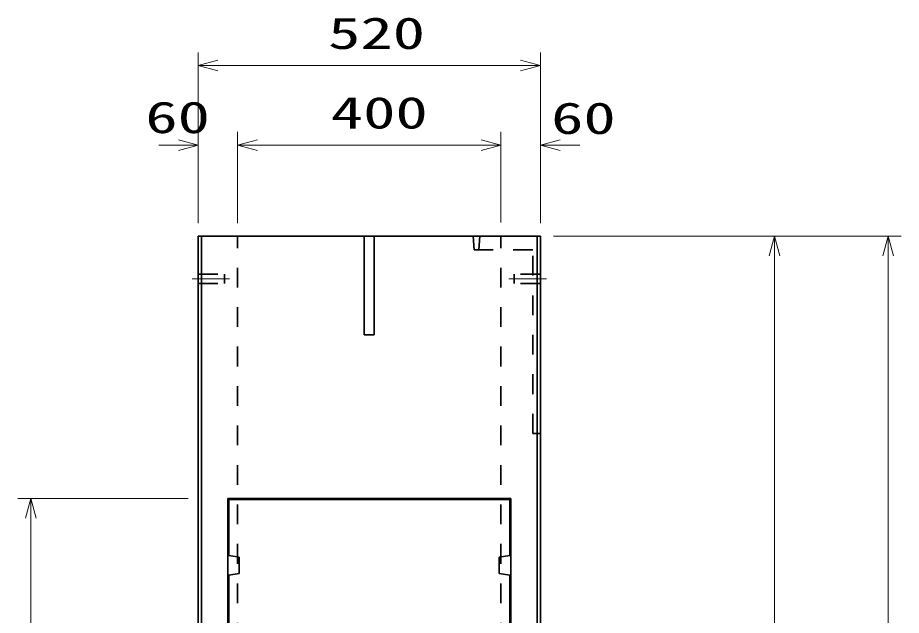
# Model space of a CAD drawing. Units: millimetres on the paper. Extents: x 0 to 841, y 0 to 594.
# Drawn here: x 601.7 to 668.8, y 333.4 to 378.8 of the extents above; entities that cross this region are included whole.
import ezdxf
from ezdxf.enums import TextEntityAlignment as Align

# ---------------------------------------------------------------- set-up
doc = ezdxf.new("R2010")
doc.units = ezdxf.units.MM
doc.linetypes.add('USER2', pattern=[18.5, 12, -1.5, 3.5, -1.5])
doc.linetypes.add('USER3', pattern=[3, 1.5, -1.5])
for name, color, linetype, lineweight in [('D-BMK（構造物基準線）', 2, 'USER2', 18), ('D-STR-DIM（寸法）', 7, 'Continuous', 13), ('D-STR（構造物）', 1, 'Continuous', 35)]:
    doc.layers.add(name, color=color, linetype=linetype, lineweight=lineweight)
doc.styles.add('ＭＳ ゴシック', font='')
doc.styles.get('ＭＳ ゴシック').set_extended_font_data('MS Gothic')

# ---------------------------------------------------------------- blocks, each defined once
blk = doc.blocks.new('_Open30')
at = {"color": 7, "linetype": 'Continuous', "lineweight": 13}
for p, q in [((-1, 0.2679), (0, 0)), ((0, 0), (-1, -0.2679)), ((0, 0), (-1, 0))]:
    blk.add_line(p, q, dxfattribs=at)

msp = doc.modelspace()

# ---------------------------------------------------------------- linework, layer by layer
at = {"layer": 'D-BMK（構造物基準線）'}
for p, q in [((614.931, 358.952), (617.78, 358.952)), ((614.931, 358.952), (617.78, 358.952)), ((639.006, 358.952), (641.855, 358.952)), ((639.006, 358.952), (641.855, 358.952))]:
    msp.add_line(p, q, dxfattribs=at)
at = {"layer": 'D-STR-DIM（寸法）'}
for p, q in [((615.393, 363.202), (615.393, 376.179)), ((615.393, 363.202), (615.393, 376.179)), ((641.393, 370.159), (641.393, 376.179)), ((641.393, 370.159), (641.393, 376.179)), ((616.893, 375.179), (639.893, 375.179)), ((616.893, 375.179), (639.893, 375.179)), ((615.393, 363.202), (615.393, 370.129)), ((615.393, 363.202), (615.393, 370.129)), ((618.393, 363.202), (618.393, 370.129)), ((618.393, 363.254), (618.393, 370.129)), ((618.393, 363.202), (618.393, 370.129)), ((618.393, 363.254), (618.393, 370.129)), ((638.393, 363.232), (638.393, 370.129)), ((638.393, 363.232), (638.393, 370.129)), ((638.393, 363.232), (638.393, 370.129)), ((638.393, 363.232), (638.393, 370.129)), ((641.393, 363.202), (641.393, 370.129)), ((641.393, 363.202), (641.393, 370.129)), ((613.893, 369.129), (612.393, 369.129)), ((613.893, 369.129), (612.393, 369.129)), ((619.893, 369.129), (636.893, 369.129)), ((619.893, 369.129), (621.393, 369.129)), ((619.893, 369.129), (636.893, 369.129)), ((619.893, 369.129), (621.393, 369.129)), ((636.893, 369.129), (635.393, 369.129)), ((636.893, 369.129), (635.393, 369.129)), ((642.893, 369.129), (644.393, 369.129)), ((642.893, 369.129), (644.393, 369.129)), ((642.393, 362.202), (660.182, 362.202)), ((642.393, 362.202), (660.182, 362.202)), ((658.745, 362.202), (668.822, 362.202)), ((658.745, 362.202), (668.822, 362.202)), ((659.182, 263.802), (659.182, 360.702)), ((659.182, 263.802), (659.182, 360.702)), ((667.822, 263.702), (667.822, 360.702)), ((667.822, 263.702), (667.822, 360.702)), ((614.643, 342.252), (601.679, 342.252)), ((614.643, 342.252), (601.679, 342.252)), ((602.679, 283.752), (602.679, 340.752)), ((602.679, 283.752), (602.679, 340.752))]:
    msp.add_line(p, q, dxfattribs=at)
at = {"layer": 'D-STR（構造物）'}
for p, q in [((615.393, 262.302), (615.393, 362.202)), ((615.393, 362.202), (641.393, 362.202)), ((615.393, 262.302), (615.393, 362.202)), ((615.393, 362.202), (641.393, 362.202)), ((615.643, 262.302), (615.643, 362.202)), ((615.643, 262.302), (615.643, 362.202)), ((628.018, 362.202), (628.018, 354.702)), ((628.018, 362.202), (628.018, 354.702)), ((628.768, 362.202), (628.768, 354.702)), ((628.768, 362.202), (628.768, 354.702)), ((641.143, 262.302), (641.143, 362.202)), ((641.143, 262.302), (641.143, 362.202)), ((641.393, 262.302), (641.393, 362.202)), ((641.393, 262.302), (641.393, 362.202)), ((628.768, 354.702), (628.018, 354.702)), ((628.768, 354.702), (628.018, 354.702)), ((617.643, 282.252), (617.643, 342.252)), ((617.643, 342.252), (639.143, 342.252)), ((617.643, 282.252), (617.643, 342.252)), ((617.643, 342.252), (639.143, 342.252)), ((617.718, 342.177), (639.068, 342.177)), ((617.718, 337.927), (617.718, 342.177)), ((617.718, 342.177), (639.068, 342.177)), ((617.718, 337.927), (617.718, 342.177)), ((639.068, 337.927), (639.068, 342.177)), ((639.068, 337.927), (639.068, 342.177)), ((639.143, 282.252), (639.143, 342.252)), ((639.143, 282.252), (639.143, 342.252)), ((617.718, 337.927), (618.518, 337.802)), ((617.718, 337.927), (618.518, 337.802)), ((618.518, 337.802), (618.518, 336.552)), ((618.518, 337.802), (618.518, 336.552)), ((639.068, 337.927), (638.268, 337.802)), ((639.068, 337.927), (638.268, 337.802)), ((638.268, 337.802), (638.268, 336.552)), ((638.268, 337.802), (638.268, 336.552)), ((618.518, 336.552), (617.718, 336.427)), ((618.518, 336.552), (617.718, 336.427)), ((617.718, 336.427), (617.718, 313.002)), ((617.718, 336.427), (617.718, 313.002)), ((638.268, 336.552), (639.068, 336.427)), ((638.268, 336.552), (639.068, 336.427)), ((639.068, 336.427), (639.068, 313.002)), ((639.068, 336.427), (639.068, 313.002))]:
    msp.add_line(p, q, dxfattribs=at)
at = {"layer": 'D-STR（構造物）', "linetype": 'USER3'}
for p, q in [((618.393, 262.302), (618.393, 362.202)), ((618.393, 262.302), (618.393, 362.202)), ((636.361, 361.152), (636.28, 362.202)), ((636.361, 361.152), (636.28, 362.202)), ((636.727, 361.152), (636.8, 362.202)), ((636.727, 361.152), (636.8, 362.202)), ((638.393, 262.302), (638.393, 362.202)), ((638.393, 262.302), (638.393, 362.202)), ((640.818, 361.152), (636.361, 361.152)), ((640.818, 361.152), (636.361, 361.152)), ((640.818, 347.202), (640.818, 361.152)), ((640.818, 347.202), (640.818, 361.152)), ((615.393, 359.302), (617.393, 359.302)), ((615.393, 359.302), (617.393, 359.302)), ((617.393, 358.602), (617.393, 359.302)), ((617.393, 358.602), (617.393, 359.302)), ((641.393, 359.302), (639.393, 359.302)), ((639.393, 358.602), (639.393, 359.302)), ((641.393, 359.302), (639.393, 359.302)), ((639.393, 358.602), (639.393, 359.302)), ((615.393, 358.602), (617.393, 358.602)), ((615.393, 358.602), (617.393, 358.602)), ((641.393, 358.602), (639.393, 358.602)), ((641.393, 358.602), (639.393, 358.602)), ((640.818, 347.202), (641.393, 347.202)), ((640.818, 347.202), (641.393, 347.202))]:
    msp.add_line(p, q, dxfattribs=at)

# ---------------------------------------------------------------- block references
at = {"layer": 'D-STR-DIM（寸法）', "xscale": 1.5, "yscale": 1.5}
for p, rotation in [((615.393, 375.179), 180), ((615.393, 375.179), 180), ((618.393, 369.129), 180), ((618.393, 369.129), 180), ((618.393, 369.129), 180), ((618.393, 369.129), 180), ((641.393, 369.129), 180), ((641.393, 369.129), 180), ((659.182, 362.202), 90), ((659.182, 362.202), 90), ((667.822, 362.202), 90), ((667.822, 362.202), 90), ((602.679, 342.252), 90), ((602.679, 342.252), 90)]:
    msp.add_blockref('_Open30', p, dxfattribs=dict(at, rotation=rotation))
for p in [(641.393, 375.179), (641.393, 375.179), (615.393, 369.129), (615.393, 369.129), (638.393, 369.129), (638.393, 369.129), (638.393, 369.129), (638.393, 369.129)]:
    msp.add_blockref('_Open30', p, dxfattribs=at)

# ---------------------------------------------------------------- texts
at = {"layer": 'D-STR-DIM（寸法）', "style": 'ＭＳ ゴシック', "width": 1.5}
for s, p in [('520', (625.268, 375.717)), ('520', (625.268, 375.717)), ('400', (625.476, 369.666)), ('400', (625.476, 369.666)), ('60', (611.379, 369.317)), ('60', (611.379, 369.317)), ('60', (642.212, 369.253)), ('60', (642.212, 369.253))]:
    msp.add_text(s, height=2.405, dxfattribs=at).set_placement(p, align=Align.BOTTOM_LEFT)

doc.saveas('drawing.dxf')
